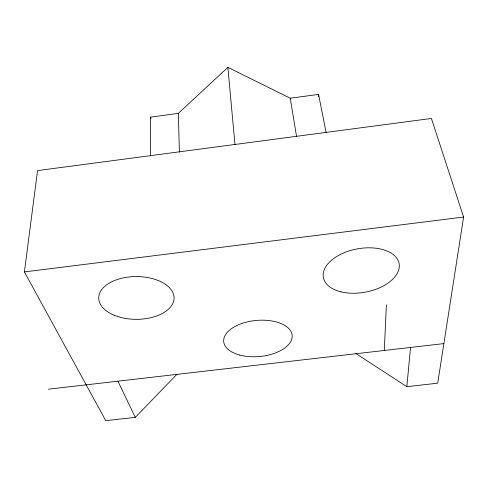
<?xml version="1.0" encoding="UTF-8"?>
<svg xmlns="http://www.w3.org/2000/svg" width="488" height="488" viewBox="0 0 488 488"><rect width="100%" height="100%" fill="white"/><g stroke="black" fill="none" stroke-linecap="round" stroke-linejoin="round"><path stroke-width="0.73" d="M150.444 155.94L150.621 117.114L178.321 113.362L227.865 67.356L290.275 98.222L318.554 94.397L326.118 132.425M384.288 350.494L386.405 304.841M176.991 374.204L135.28 417.374L105.768 420.644L24.4 271.914L37.545 170.599L431.423 118.456L463.6 217.05L437.705 383.19L406.833 386.679L410.56 347.45M24.4 271.914L463.6 217.05M48.397 389.192L443.879 343.589M355.837 353.507L406.833 386.679M117.998 381.348L135.28 417.374M150.621 117.114L151.018 118.584M290.275 98.222L296.564 136.579M227.865 67.356L234.978 144.546M318.554 94.397L318.67 96.679M178.321 113.362L179.413 152.055M114.857 315.51A37.686 21.387 0 0 0 173.935 299.791A37.686 21.387 0 0 0 120.347 278.605A37.686 21.387 0 0 0 114.857 315.51M340.978 291.836A38.509 21.997 -10.4 0 0 399.306 266.686A38.509 21.997 -10.4 0 0 343.473 253.028A38.509 21.997 -10.4 0 0 340.978 291.836M239.761 355.075A34.373 18.111 -5.2 0 0 292.184 336.854A34.373 18.111 -5.2 0 0 241.865 323.489A34.373 18.111 -5.2 0 0 239.761 355.075"/></g></svg>
